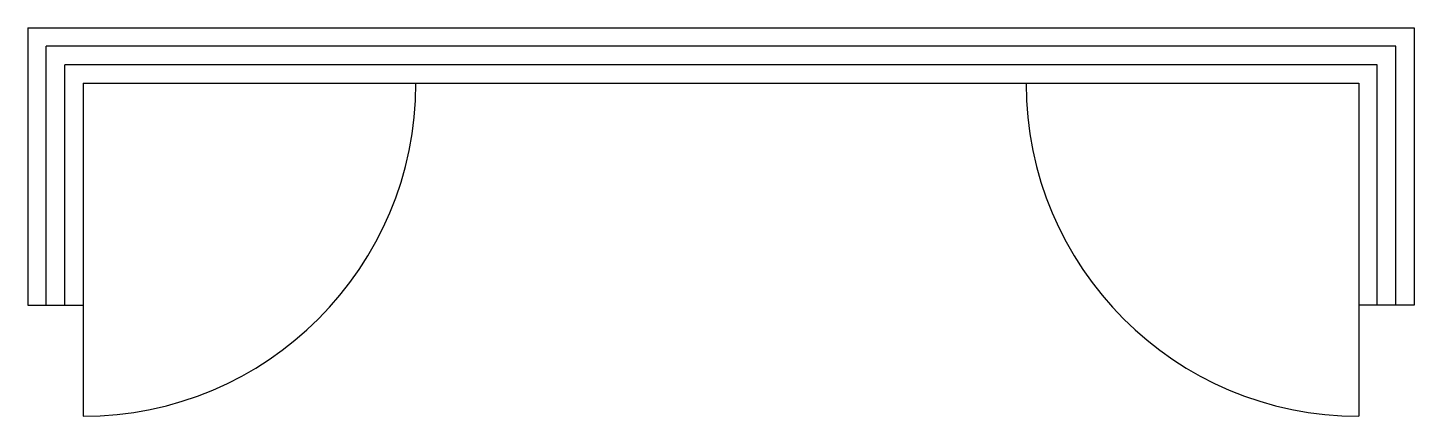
# Model space of a CAD drawing. Header units: millimetres. Extents: x 0 to 2500, y -700 to 0.
import ezdxf

# ---------------------------------------------------------------- set-up
doc = ezdxf.new("R2010")
doc.units = ezdxf.units.MM
doc.layers.add('@F15_Gridline_Glass', color=134, linetype='Continuous')

msp = doc.modelspace()

# ---------------------------------------------------------------- linework, layer by layer
at = {"layer": '@F15_Gridline_Glass'}
for p, q in [((0, 0), (2500, 0)), ((0, 0), (0, -500)), ((2500, 0), (2500, -100)), ((2500, 0), (2500, -500)), ((0, 0), (0, -100)), ((2466.7, -33.3), (33.3, -33.3)), ((33.3, -500), (33.3, -33.3)), ((2466.7, -500), (2466.7, -33.3)), ((2433.3, -66.7), (66.7, -66.7)), ((66.7, -500), (66.7, -66.7)), ((2433.3, -500), (2433.3, -66.7)), ((100, -100), (2400, -100)), ((100, -100), (100, -700)), ((100, -100), (100, -500)), ((2400, -100), (2400, -700)), ((2400, -100), (2400, -500)), ((0, -500), (100, -500)), ((2500, -500), (2400, -500))]:
    msp.add_line(p, q, dxfattribs=at)
for centre, start, end in [((100, -100), 270, 360), ((2400, -100), 180, 270)]:
    msp.add_arc(centre, 600, start, end, dxfattribs=at)

doc.saveas('drawing.dxf')
